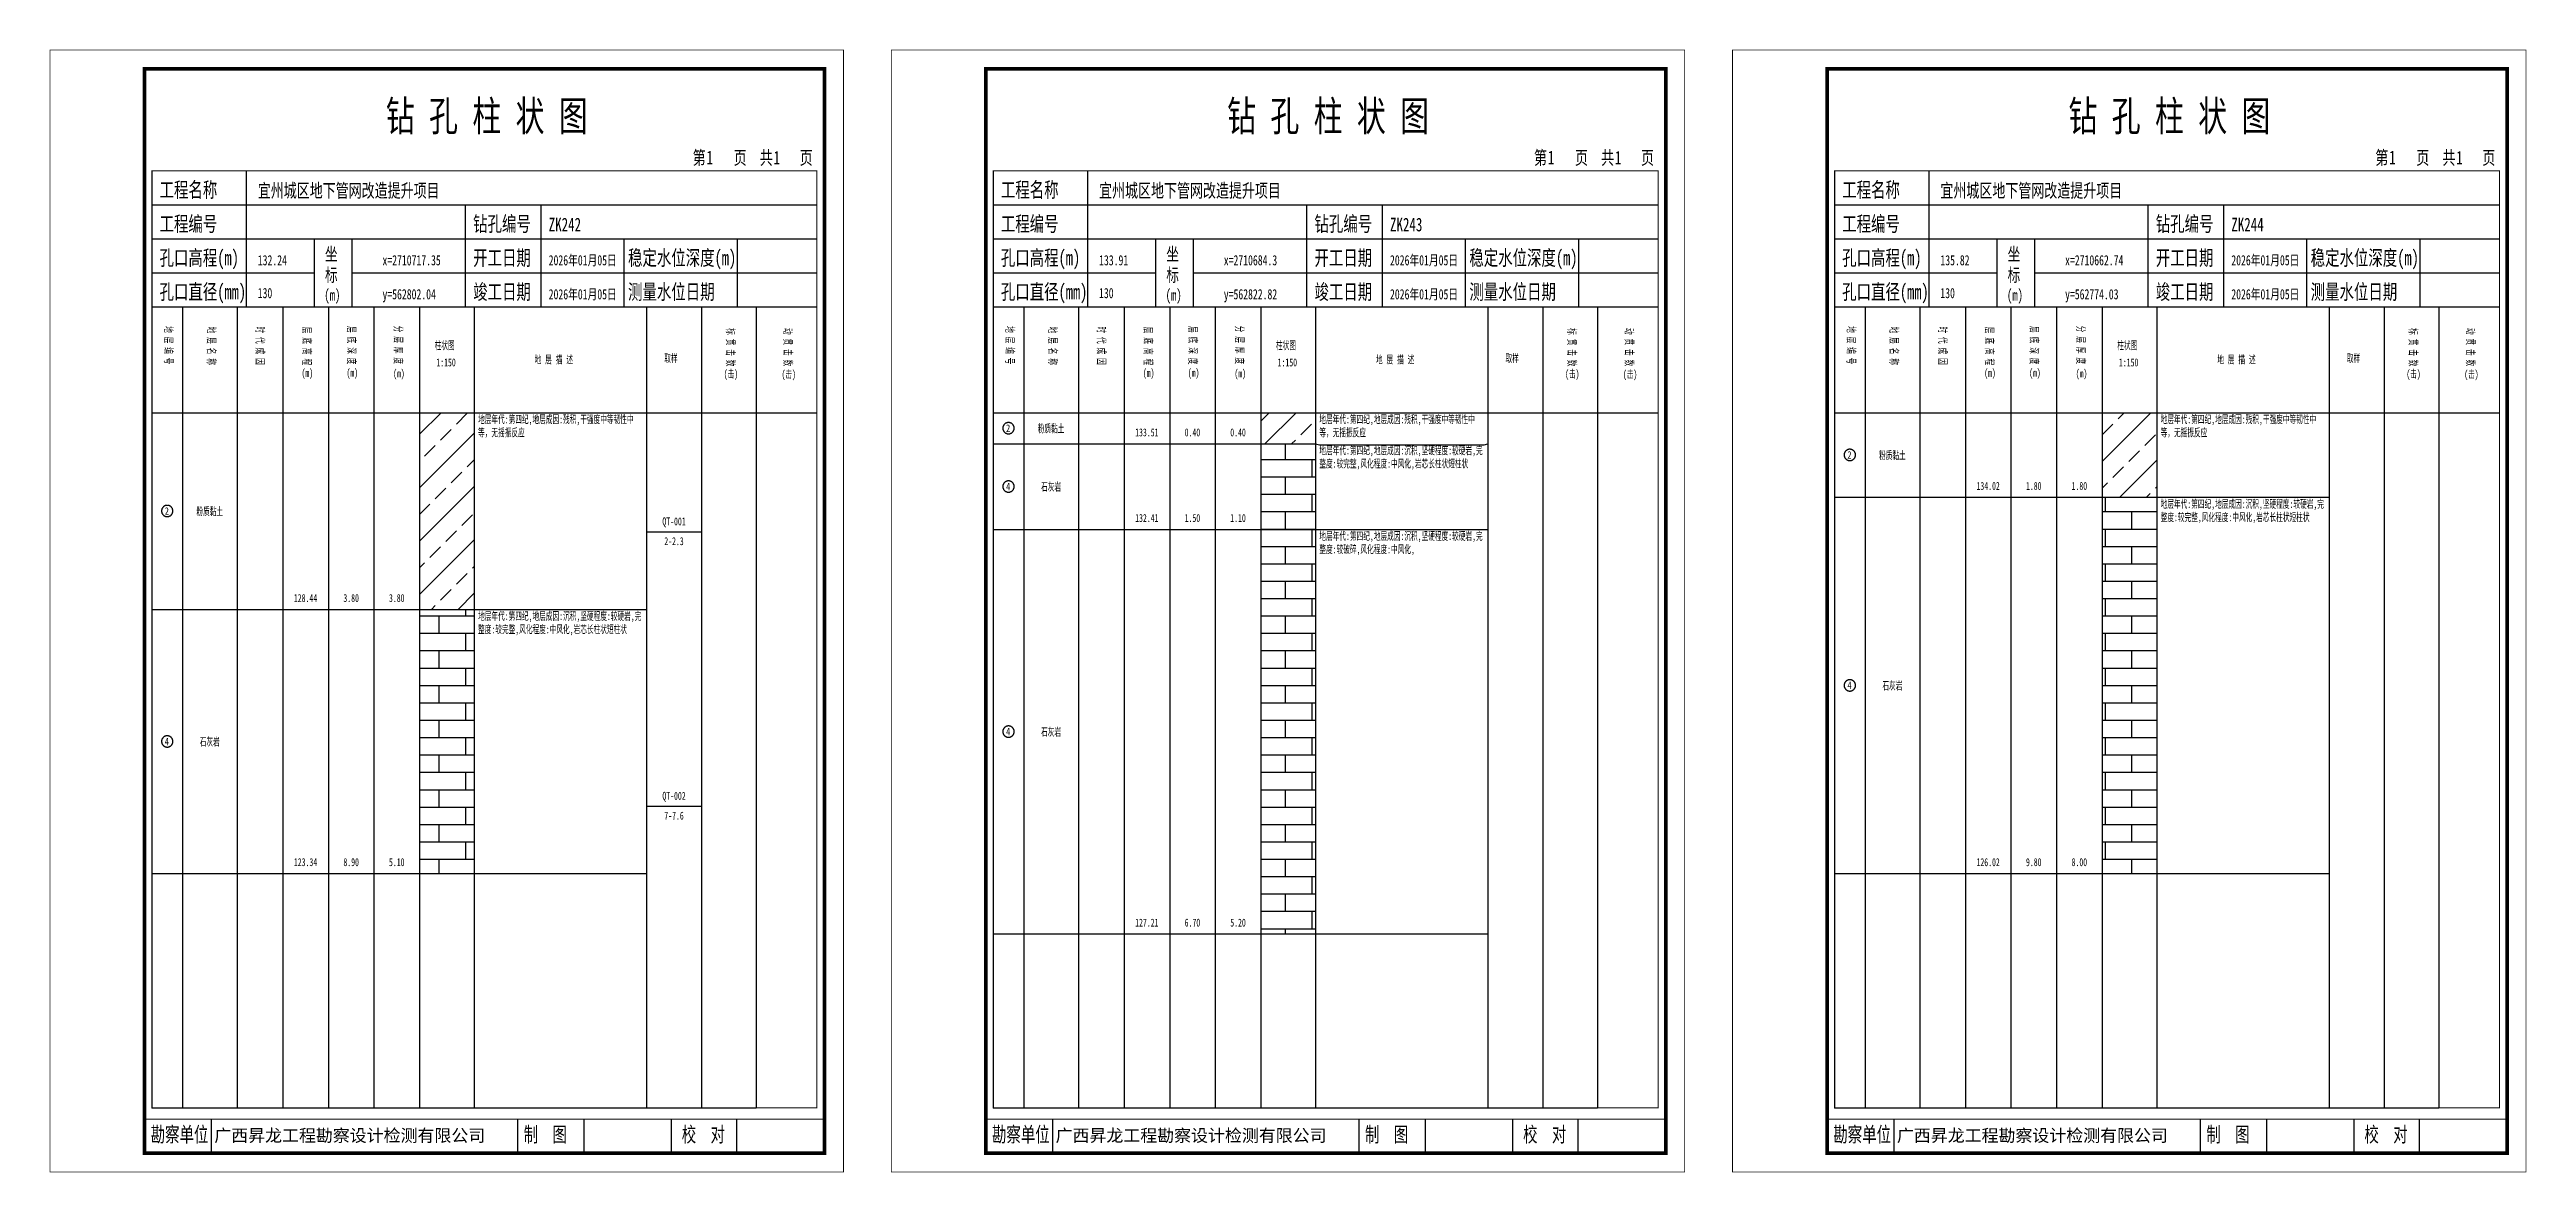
# Model space of a CAD drawing. Header units: millimetres. Extents: x 0 to 2711117, y 0 to 567555.
# Drawn here: x 51886 to 52541, y 0 to 297 of the extents above; entities that cross this region are included whole.
import ezdxf
from ezdxf.enums import TextEntityAlignment as Align

# ---------------------------------------------------------------- set-up
doc = ezdxf.new("R2010")
doc.units = ezdxf.units.MM
doc.layers.add('GICAD_POU_TEXTS', color=7, linetype='Continuous')
doc.layers.add('勘察点图例', color=7, linetype='Continuous')
doc.styles.add('HEAD_FONT', font='simfang.ttf', dxfattribs={"width": 0.6})
doc.styles.add('HEAD_FONT2', font='simfang.ttf', dxfattribs={"width": 0.6})
doc.styles.add('HT', font='simhei.ttf')
doc.styles.add('LZ_FONT', font='simfang.ttf', dxfattribs={"width": 0.7, "height": 8})
doc.styles.add('成果图图块', font='simfang.ttf', dxfattribs={"height": 2.5})
doc.styles.add('成果图表体', font='simfang.ttf', dxfattribs={"width": 0.6, "height": 2.1})
pattern_1 = [(45, (0, 0), (-7.0710678, 7.0710678), []), (45, (7.071, 0), (-7.0710678, 7.0710678), [4, -2])]
pattern_2 = [(0, (0, 0), (0, 4.6), []), (90, (0, 0), (-7, 4.6), [4.6, -4.6])]

# ---------------------------------------------------------------- blocks, each defined once
blk = doc.blocks.new('ZK242')
for p, q in [((52, 229), (52, 265)), ((27, 256), (203, 256)), ((110, 229), (110, 256)), ((130, 229), (130, 256)), ((27, 247), (203, 247)), ((70, 229), (70, 247)), ((80, 229), (80, 247)), ((152, 229), (152, 247)), ((182, 229), (182, 247)), ((27, 238), (70, 238)), ((80, 238), (203, 238)), ((27, 229), (35.05, 229)), ((35.05, 229), (35.05, 17)), ((35.05, 229), (49.53, 229)), ((49.53, 229), (49.53, 17)), ((49.53, 229), (61.6, 229)), ((61.6, 229), (61.6, 17)), ((61.6, 229), (73.68, 229)), ((73.68, 229), (73.68, 17)), ((73.68, 229), (85.75, 229)), ((85.75, 229), (85.75, 17)), ((85.75, 229), (97.82, 229)), ((97.82, 229), (97.82, 17)), ((97.82, 229), (112.3, 229)), ((112.3, 229), (112.3, 17)), ((112.3, 229), (157.93, 229)), ((157.93, 229), (157.93, 17)), ((157.93, 229), (172.42, 229)), ((172.42, 229), (172.42, 17)), ((172.42, 229), (186.9, 229)), ((186.9, 229), (186.9, 17)), ((186.9, 229), (203, 229)), ((27, 201), (203, 201)), ((27, 17), (35.05, 17)), ((35.05, 17), (49.53, 17)), ((42.74, 4.95), (42.74, 13.95)), ((42.74, 4.95), (42.74, 13.95)), ((49.53, 17), (61.6, 17)), ((61.6, 17), (73.68, 17)), ((73.68, 17), (85.75, 17)), ((85.75, 17), (97.82, 17)), ((97.82, 17), (112.3, 17)), ((112.3, 17), (157.93, 17)), ((123.83, 4.95), (123.83, 13.95)), ((141.38, 4.95), (141.38, 13.95)), ((157.93, 17), (172.42, 17)), ((164.48, 4.95), (164.48, 13.95)), ((172.42, 17), (186.9, 17)), ((181.84, 4.95), (181.84, 13.95)), ((181.84, 4.95), (181.84, 13.95))]:
    blk.add_line(p, q)
for points, const_width in [([(0, 0), (210, 0), (210, 297), (0, 297)], 0.25), ([(25, 5), (205, 5), (205, 292), (25, 292)], 1), ([(27, 265), (203, 265), (203, 17), (27, 17)], 0.3)]:
    blk.add_lwpolyline(points, close=True, dxfattribs=dict(const_width=const_width))
at = {"const_width": 0.3}
for points in [[(27, 229), (203, 229)], [(25, 14), (205, 14)]]:
    blk.add_lwpolyline(points, dxfattribs=at)
at = {"style": 'LZ_FONT', "width": 0.7}
for s, height, p in [('钻 孔 柱 状 图', 8, (88.9, 275.54)), ('第', 3.6, (170.12, 266.7)), ('1', 3.6, (173.78, 266.75)), ('页', 3.6, (180.96, 266.7)), ('共', 3.6, (187.88, 266.7)), ('1', 3.6, (191.54, 266.7)), ('页', 3.6, (198.44, 266.7)), ('工程名称', 4, (29, 258)), ('宜州城区地下管网改造提升项目', 3.6, (55, 258)), ('工程编号', 4, (29, 249)), ('钻孔编号', 4, (112, 249)), ('ZK242', 3.6, (132, 249)), ('孔口高程(m)', 4, (29, 240)), ('132.24', 2.7, (55, 240)), ('坐', 3.5, (72.79, 241.24)), ('x=2710717.35', 2.7, (88, 240)), ('开工日期', 4, (112, 240)), ('2026年01月05日', 2.7, (132, 240)), ('稳定水位深度(m)', 4, (153, 240)), ('标', 3.5, (72.79, 235.7)), ('孔口直径(mm)', 4, (29, 231)), ('130', 2.7, (54.98, 231.31)), ('(m) ', 3, (72.59, 230.65)), ('y=562802.04', 2.7, (88, 231)), ('竣工日期', 4, (112, 231)), ('2026年01月05日', 2.7, (132, 231)), ('测量水位日期', 4, (153, 231)), ('勘察单位', 4, (26.65, 7.95)), ('制  图', 4, (125.4, 7.95)), ('校  对', 4, (167.22, 7.95))]:
    blk.add_text(s, height=height, dxfattribs=at).set_placement(p)
at = {"style": 'HT'}
blk.add_text('广西昇龙工程勘察设计检测有限公司', height=3.2865, dxfattribs=at).set_placement((43.48, 8.02))
at = {"char_height": 2.1, "width": 22.806, "attachment_point": 1, "rotation": 270, "style": 'HEAD_FONT'}
for s, insert in [('地 层 编 号', (32.46, 223.92)), ('地 层 名 称', (43.79, 223.76)), ('时 代 成 因', (56.67, 223.83)), ('层 底 高 程', (69.07, 223.71)), ('层 底 深 度', (80.9, 223.91)), ('分 层 厚 度', (93.26, 224.01)), ('标 贯 击 数', (181.21, 223.37)), ('动 贯 击 数', (196.38, 223.43))]:
    blk.add_mtext(s, dxfattribs=dict(at, insert=insert))
at = {"char_height": 2.1, "attachment_point": 1}
for s, insert, width, style in [('柱状图', (101.82, 219.87), 7.855, 'HEAD_FONT2'), ('地 层 描 述', (128.29, 216.11), 22.0781, 'HEAD_FONT2'), ('取样', (162.58, 216.44), 7.855, 'HEAD_FONT2'), ('(m)', (66.58, 212.56), 4.7944, 'HEAD_FONT'), ('(m)', (78.47, 212.61), 4.7944, 'HEAD_FONT'), ('(m)', (90.81, 212.43), 4.7944, 'HEAD_FONT'), ('1:150', (102.26, 215.36), 6.9223, 'HEAD_FONT2'), ('(击)', (178.33, 212.31), 7.855, 'HEAD_FONT2'), ('(击)', (193.64, 212.22), 7.855, 'HEAD_FONT2')]:
    blk.add_mtext(s, dxfattribs=dict(at, insert=insert, width=width, style=style))
blk = doc.blocks.new('ZK242_0')
at = {"color": 7}
blk.add_polyline3d([(-1.5, 0.02, 0), (-1.5, -0.06, 0), (-1.49, -0.13, 0), (-1.48, -0.2, 0), (-1.47, -0.28, 0), (-1.46, -0.35, 0), (-1.44, -0.42, 0), (-1.41, -0.49, 0), (-1.39, -0.56, 0), (-1.36, -0.63, 0), (-1.32, -0.69, 0), (-1.29, -0.76, 0), (-1.25, -0.82, 0), (-1.2, -0.88, 0), (-1.16, -0.94, 0), (-1.11, -0.99, 0), (-1.06, -1.04, 0), (-1.01, -1.1, 0), (-0.95, -1.14, 0), (-0.89, -1.19, 0), (-0.83, -1.23, 0), (-0.77, -1.27, 0), (-0.71, -1.31, 0), (-0.64, -1.34, 0), (-0.57, -1.37, 0), (-0.51, -1.4, 0), (-0.44, -1.42, 0), (-0.36, -1.44, 0), (-0.29, -1.46, 0), (-0.22, -1.47, 0), (-0.15, -1.48, 0), (-0.07, -1.48, 0), (0, -1.48, 0), (0.07, -1.48, 0), (0.15, -1.48, 0), (0.22, -1.47, 0), (0.29, -1.46, 0), (0.36, -1.44, 0), (0.44, -1.42, 0), (0.51, -1.4, 0), (0.57, -1.37, 0), (0.64, -1.34, 0), (0.71, -1.31, 0), (0.77, -1.27, 0), (0.83, -1.23, 0), (0.89, -1.19, 0), (0.95, -1.14, 0), (1.01, -1.1, 0), (1.06, -1.04, 0), (1.11, -0.99, 0), (1.16, -0.94, 0), (1.2, -0.88, 0), (1.25, -0.82, 0), (1.29, -0.76, 0), (1.32, -0.69, 0), (1.36, -0.63, 0), (1.39, -0.56, 0), (1.41, -0.49, 0), (1.44, -0.42, 0), (1.46, -0.35, 0), (1.47, -0.28, 0), (1.48, -0.2, 0), (1.49, -0.13, 0), (1.5, -0.06, 0), (1.5, 0.02, 0), (1.5, 0.09, 0), (1.49, 0.16, 0), (1.48, 0.24, 0), (1.47, 0.31, 0), (1.46, 0.38, 0), (1.44, 0.45, 0), (1.41, 0.52, 0), (1.39, 0.59, 0), (1.36, 0.66, 0), (1.32, 0.72, 0), (1.29, 0.79, 0), (1.25, 0.85, 0), (1.2, 0.91, 0), (1.16, 0.97, 0), (1.11, 1.02, 0), (1.06, 1.08, 0), (1.01, 1.13, 0), (0.95, 1.18, 0), (0.89, 1.22, 0), (0.83, 1.26, 0), (0.77, 1.3, 0), (0.71, 1.34, 0), (0.64, 1.37, 0), (0.57, 1.4, 0), (0.51, 1.43, 0), (0.44, 1.45, 0), (0.36, 1.47, 0), (0.29, 1.49, 0), (0.22, 1.5, 0), (0.15, 1.51, 0), (0.07, 1.51, 0), (0, 1.52, 0), (-0.07, 1.51, 0), (-0.15, 1.51, 0), (-0.22, 1.5, 0), (-0.29, 1.49, 0), (-0.36, 1.47, 0), (-0.44, 1.45, 0), (-0.51, 1.43, 0), (-0.57, 1.4, 0), (-0.64, 1.37, 0), (-0.71, 1.34, 0), (-0.77, 1.3, 0), (-0.83, 1.26, 0), (-0.89, 1.22, 0), (-0.95, 1.18, 0), (-1.01, 1.13, 0), (-1.06, 1.08, 0), (-1.11, 1.02, 0), (-1.16, 0.97, 0), (-1.2, 0.91, 0), (-1.25, 0.85, 0), (-1.29, 0.79, 0), (-1.32, 0.72, 0), (-1.36, 0.66, 0), (-1.39, 0.59, 0), (-1.41, 0.52, 0), (-1.44, 0.45, 0), (-1.46, 0.38, 0), (-1.47, 0.31, 0), (-1.48, 0.24, 0), (-1.49, 0.16, 0), (-1.5, 0.09, 0), (-1.5, 0.02, 0)], dxfattribs=at)
at = {"layer": 'GICAD_POU_TEXTS', "color": 7, "style": '成果图图块', "width": 0.7}
blk.add_text('2', height=2, dxfattribs=at).set_placement((-0.09, -0.99), align=Align.CENTER)
blk = doc.blocks.new('ZK242_1')
at = {"color": 7}
blk.add_polyline3d([(-1.5, 0.02, 0), (-1.5, -0.06, 0), (-1.49, -0.13, 0), (-1.48, -0.2, 0), (-1.47, -0.28, 0), (-1.46, -0.35, 0), (-1.44, -0.42, 0), (-1.41, -0.49, 0), (-1.39, -0.56, 0), (-1.36, -0.63, 0), (-1.32, -0.69, 0), (-1.29, -0.76, 0), (-1.25, -0.82, 0), (-1.2, -0.88, 0), (-1.16, -0.94, 0), (-1.11, -0.99, 0), (-1.06, -1.04, 0), (-1.01, -1.1, 0), (-0.95, -1.14, 0), (-0.89, -1.19, 0), (-0.83, -1.23, 0), (-0.77, -1.27, 0), (-0.71, -1.31, 0), (-0.64, -1.34, 0), (-0.57, -1.37, 0), (-0.51, -1.4, 0), (-0.44, -1.42, 0), (-0.36, -1.44, 0), (-0.29, -1.46, 0), (-0.22, -1.47, 0), (-0.15, -1.48, 0), (-0.07, -1.48, 0), (0, -1.48, 0), (0.07, -1.48, 0), (0.15, -1.48, 0), (0.22, -1.47, 0), (0.29, -1.46, 0), (0.36, -1.44, 0), (0.44, -1.42, 0), (0.51, -1.4, 0), (0.57, -1.37, 0), (0.64, -1.34, 0), (0.71, -1.31, 0), (0.77, -1.27, 0), (0.83, -1.23, 0), (0.89, -1.19, 0), (0.95, -1.14, 0), (1.01, -1.1, 0), (1.06, -1.04, 0), (1.11, -0.99, 0), (1.16, -0.94, 0), (1.2, -0.88, 0), (1.25, -0.82, 0), (1.29, -0.76, 0), (1.32, -0.69, 0), (1.36, -0.63, 0), (1.39, -0.56, 0), (1.41, -0.49, 0), (1.44, -0.42, 0), (1.46, -0.35, 0), (1.47, -0.28, 0), (1.48, -0.2, 0), (1.49, -0.13, 0), (1.5, -0.06, 0), (1.5, 0.02, 0), (1.5, 0.09, 0), (1.49, 0.16, 0), (1.48, 0.24, 0), (1.47, 0.31, 0), (1.46, 0.38, 0), (1.44, 0.45, 0), (1.41, 0.52, 0), (1.39, 0.59, 0), (1.36, 0.66, 0), (1.32, 0.72, 0), (1.29, 0.79, 0), (1.25, 0.85, 0), (1.2, 0.91, 0), (1.16, 0.97, 0), (1.11, 1.02, 0), (1.06, 1.08, 0), (1.01, 1.13, 0), (0.95, 1.18, 0), (0.89, 1.22, 0), (0.83, 1.26, 0), (0.77, 1.3, 0), (0.71, 1.34, 0), (0.64, 1.37, 0), (0.57, 1.4, 0), (0.51, 1.43, 0), (0.44, 1.45, 0), (0.36, 1.47, 0), (0.29, 1.49, 0), (0.22, 1.5, 0), (0.15, 1.51, 0), (0.07, 1.51, 0), (0, 1.52, 0), (-0.07, 1.51, 0), (-0.15, 1.51, 0), (-0.22, 1.5, 0), (-0.29, 1.49, 0), (-0.36, 1.47, 0), (-0.44, 1.45, 0), (-0.51, 1.43, 0), (-0.57, 1.4, 0), (-0.64, 1.37, 0), (-0.71, 1.34, 0), (-0.77, 1.3, 0), (-0.83, 1.26, 0), (-0.89, 1.22, 0), (-0.95, 1.18, 0), (-1.01, 1.13, 0), (-1.06, 1.08, 0), (-1.11, 1.02, 0), (-1.16, 0.97, 0), (-1.2, 0.91, 0), (-1.25, 0.85, 0), (-1.29, 0.79, 0), (-1.32, 0.72, 0), (-1.36, 0.66, 0), (-1.39, 0.59, 0), (-1.41, 0.52, 0), (-1.44, 0.45, 0), (-1.46, 0.38, 0), (-1.47, 0.31, 0), (-1.48, 0.24, 0), (-1.49, 0.16, 0), (-1.5, 0.09, 0), (-1.5, 0.02, 0)], dxfattribs=at)
at = {"layer": 'GICAD_POU_TEXTS', "color": 7, "style": '成果图图块', "width": 0.7}
blk.add_text('4', height=2, dxfattribs=at).set_placement((-0.09, -0.99), align=Align.CENTER)
blk = doc.blocks.new('ZK243')
for p, q in [((52, 229), (52, 265)), ((27, 256), (203, 256)), ((110, 229), (110, 256)), ((130, 229), (130, 256)), ((27, 247), (203, 247)), ((70, 229), (70, 247)), ((80, 229), (80, 247)), ((152, 229), (152, 247)), ((182, 229), (182, 247)), ((27, 238), (70, 238)), ((80, 238), (203, 238)), ((27, 229), (35.05, 229)), ((35.05, 229), (35.05, 17)), ((35.05, 229), (49.53, 229)), ((49.53, 229), (49.53, 17)), ((49.53, 229), (61.6, 229)), ((61.6, 229), (61.6, 17)), ((61.6, 229), (73.68, 229)), ((73.68, 229), (73.68, 17)), ((73.68, 229), (85.75, 229)), ((85.75, 229), (85.75, 17)), ((85.75, 229), (97.82, 229)), ((97.82, 229), (97.82, 17)), ((97.82, 229), (112.3, 229)), ((112.3, 229), (112.3, 17)), ((112.3, 229), (157.93, 229)), ((157.93, 229), (157.93, 17)), ((157.93, 229), (172.42, 229)), ((172.42, 229), (172.42, 17)), ((172.42, 229), (186.9, 229)), ((186.9, 229), (186.9, 17)), ((186.9, 229), (203, 229)), ((27, 201), (203, 201)), ((27, 17), (35.05, 17)), ((35.05, 17), (49.53, 17)), ((42.74, 4.95), (42.74, 13.95)), ((42.74, 4.95), (42.74, 13.95)), ((49.53, 17), (61.6, 17)), ((61.6, 17), (73.68, 17)), ((73.68, 17), (85.75, 17)), ((85.75, 17), (97.82, 17)), ((97.82, 17), (112.3, 17)), ((112.3, 17), (157.93, 17)), ((123.83, 4.95), (123.83, 13.95)), ((141.38, 4.95), (141.38, 13.95)), ((157.93, 17), (172.42, 17)), ((164.48, 4.95), (164.48, 13.95)), ((172.42, 17), (186.9, 17)), ((181.84, 4.95), (181.84, 13.95)), ((181.84, 4.95), (181.84, 13.95))]:
    blk.add_line(p, q)
for points, const_width in [([(0, 0), (210, 0), (210, 297), (0, 297)], 0.25), ([(25, 5), (205, 5), (205, 292), (25, 292)], 1), ([(27, 265), (203, 265), (203, 17), (27, 17)], 0.3)]:
    blk.add_lwpolyline(points, close=True, dxfattribs=dict(const_width=const_width))
at = {"const_width": 0.3}
for points in [[(27, 229), (203, 229)], [(25, 14), (205, 14)]]:
    blk.add_lwpolyline(points, dxfattribs=at)
at = {"style": 'LZ_FONT', "width": 0.7}
for s, height, p in [('钻 孔 柱 状 图', 8, (88.9, 275.54)), ('第', 3.6, (170.12, 266.7)), ('1', 3.6, (173.78, 266.75)), ('页', 3.6, (180.96, 266.7)), ('共', 3.6, (187.88, 266.7)), ('1', 3.6, (191.54, 266.7)), ('页', 3.6, (198.44, 266.7)), ('工程名称', 4, (29, 258)), ('宜州城区地下管网改造提升项目', 3.6, (55, 258)), ('工程编号', 4, (29, 249)), ('钻孔编号', 4, (112, 249)), ('ZK243', 3.6, (132, 249)), ('孔口高程(m)', 4, (29, 240)), ('133.91', 2.7, (55, 240)), ('坐', 3.5, (72.79, 241.24)), ('x=2710684.3', 2.7, (88, 240)), ('开工日期', 4, (112, 240)), ('2026年01月05日', 2.7, (132, 240)), ('稳定水位深度(m)', 4, (153, 240)), ('标', 3.5, (72.79, 235.7)), ('孔口直径(mm)', 4, (29, 231)), ('130', 2.7, (54.98, 231.31)), ('(m) ', 3, (72.59, 230.65)), ('y=562822.82', 2.7, (88, 231)), ('竣工日期', 4, (112, 231)), ('2026年01月05日', 2.7, (132, 231)), ('测量水位日期', 4, (153, 231)), ('勘察单位', 4, (26.65, 7.95)), ('制  图', 4, (125.4, 7.95)), ('校  对', 4, (167.22, 7.95))]:
    blk.add_text(s, height=height, dxfattribs=at).set_placement(p)
at = {"style": 'HT'}
blk.add_text('广西昇龙工程勘察设计检测有限公司', height=3.2865, dxfattribs=at).set_placement((43.48, 8.02))
at = {"char_height": 2.1, "width": 22.806, "attachment_point": 1, "rotation": 270, "style": 'HEAD_FONT'}
for s, insert in [('地 层 编 号', (32.46, 223.92)), ('地 层 名 称', (43.79, 223.76)), ('时 代 成 因', (56.67, 223.83)), ('层 底 高 程', (69.07, 223.71)), ('层 底 深 度', (80.9, 223.91)), ('分 层 厚 度', (93.26, 224.01)), ('标 贯 击 数', (181.21, 223.37)), ('动 贯 击 数', (196.38, 223.43))]:
    blk.add_mtext(s, dxfattribs=dict(at, insert=insert))
at = {"char_height": 2.1, "attachment_point": 1}
for s, insert, width, style in [('柱状图', (101.82, 219.87), 7.855, 'HEAD_FONT2'), ('地 层 描 述', (128.29, 216.11), 22.0781, 'HEAD_FONT2'), ('取样', (162.58, 216.44), 7.855, 'HEAD_FONT2'), ('(m)', (66.58, 212.56), 4.7944, 'HEAD_FONT'), ('(m)', (78.47, 212.61), 4.7944, 'HEAD_FONT'), ('(m)', (90.81, 212.43), 4.7944, 'HEAD_FONT'), ('1:150', (102.26, 215.36), 6.9223, 'HEAD_FONT2'), ('(击)', (178.33, 212.31), 7.855, 'HEAD_FONT2'), ('(击)', (193.64, 212.22), 7.855, 'HEAD_FONT2')]:
    blk.add_mtext(s, dxfattribs=dict(at, insert=insert, width=width, style=style))
blk = doc.blocks.new('ZK243_0')
at = {"color": 7}
blk.add_polyline3d([(-1.5, 0.02, 0), (-1.5, -0.06, 0), (-1.49, -0.13, 0), (-1.48, -0.2, 0), (-1.47, -0.28, 0), (-1.46, -0.35, 0), (-1.44, -0.42, 0), (-1.41, -0.49, 0), (-1.39, -0.56, 0), (-1.36, -0.63, 0), (-1.32, -0.69, 0), (-1.29, -0.76, 0), (-1.25, -0.82, 0), (-1.2, -0.88, 0), (-1.16, -0.94, 0), (-1.11, -0.99, 0), (-1.06, -1.04, 0), (-1.01, -1.1, 0), (-0.95, -1.14, 0), (-0.89, -1.19, 0), (-0.83, -1.23, 0), (-0.77, -1.27, 0), (-0.71, -1.31, 0), (-0.64, -1.34, 0), (-0.57, -1.37, 0), (-0.51, -1.4, 0), (-0.44, -1.42, 0), (-0.36, -1.44, 0), (-0.29, -1.46, 0), (-0.22, -1.47, 0), (-0.15, -1.48, 0), (-0.07, -1.48, 0), (0, -1.48, 0), (0.07, -1.48, 0), (0.15, -1.48, 0), (0.22, -1.47, 0), (0.29, -1.46, 0), (0.36, -1.44, 0), (0.44, -1.42, 0), (0.51, -1.4, 0), (0.57, -1.37, 0), (0.64, -1.34, 0), (0.71, -1.31, 0), (0.77, -1.27, 0), (0.83, -1.23, 0), (0.89, -1.19, 0), (0.95, -1.14, 0), (1.01, -1.1, 0), (1.06, -1.04, 0), (1.11, -0.99, 0), (1.16, -0.94, 0), (1.2, -0.88, 0), (1.25, -0.82, 0), (1.29, -0.76, 0), (1.32, -0.69, 0), (1.36, -0.63, 0), (1.39, -0.56, 0), (1.41, -0.49, 0), (1.44, -0.42, 0), (1.46, -0.35, 0), (1.47, -0.28, 0), (1.48, -0.2, 0), (1.49, -0.13, 0), (1.5, -0.06, 0), (1.5, 0.02, 0), (1.5, 0.09, 0), (1.49, 0.16, 0), (1.48, 0.24, 0), (1.47, 0.31, 0), (1.46, 0.38, 0), (1.44, 0.45, 0), (1.41, 0.52, 0), (1.39, 0.59, 0), (1.36, 0.66, 0), (1.32, 0.72, 0), (1.29, 0.79, 0), (1.25, 0.85, 0), (1.2, 0.91, 0), (1.16, 0.97, 0), (1.11, 1.02, 0), (1.06, 1.08, 0), (1.01, 1.13, 0), (0.95, 1.18, 0), (0.89, 1.22, 0), (0.83, 1.26, 0), (0.77, 1.3, 0), (0.71, 1.34, 0), (0.64, 1.37, 0), (0.57, 1.4, 0), (0.51, 1.43, 0), (0.44, 1.45, 0), (0.36, 1.47, 0), (0.29, 1.49, 0), (0.22, 1.5, 0), (0.15, 1.51, 0), (0.07, 1.51, 0), (0, 1.52, 0), (-0.07, 1.51, 0), (-0.15, 1.51, 0), (-0.22, 1.5, 0), (-0.29, 1.49, 0), (-0.36, 1.47, 0), (-0.44, 1.45, 0), (-0.51, 1.43, 0), (-0.57, 1.4, 0), (-0.64, 1.37, 0), (-0.71, 1.34, 0), (-0.77, 1.3, 0), (-0.83, 1.26, 0), (-0.89, 1.22, 0), (-0.95, 1.18, 0), (-1.01, 1.13, 0), (-1.06, 1.08, 0), (-1.11, 1.02, 0), (-1.16, 0.97, 0), (-1.2, 0.91, 0), (-1.25, 0.85, 0), (-1.29, 0.79, 0), (-1.32, 0.72, 0), (-1.36, 0.66, 0), (-1.39, 0.59, 0), (-1.41, 0.52, 0), (-1.44, 0.45, 0), (-1.46, 0.38, 0), (-1.47, 0.31, 0), (-1.48, 0.24, 0), (-1.49, 0.16, 0), (-1.5, 0.09, 0), (-1.5, 0.02, 0)], dxfattribs=at)
at = {"layer": 'GICAD_POU_TEXTS', "color": 7, "style": '成果图图块', "width": 0.7}
blk.add_text('2', height=2, dxfattribs=at).set_placement((-0.09, -0.99), align=Align.CENTER)
blk = doc.blocks.new('ZK243_1')
at = {"color": 7}
blk.add_polyline3d([(-1.5, 0.02, 0), (-1.5, -0.06, 0), (-1.49, -0.13, 0), (-1.48, -0.2, 0), (-1.47, -0.28, 0), (-1.46, -0.35, 0), (-1.44, -0.42, 0), (-1.41, -0.49, 0), (-1.39, -0.56, 0), (-1.36, -0.63, 0), (-1.32, -0.69, 0), (-1.29, -0.76, 0), (-1.25, -0.82, 0), (-1.2, -0.88, 0), (-1.16, -0.94, 0), (-1.11, -0.99, 0), (-1.06, -1.04, 0), (-1.01, -1.1, 0), (-0.95, -1.14, 0), (-0.89, -1.19, 0), (-0.83, -1.23, 0), (-0.77, -1.27, 0), (-0.71, -1.31, 0), (-0.64, -1.34, 0), (-0.57, -1.37, 0), (-0.51, -1.4, 0), (-0.44, -1.42, 0), (-0.36, -1.44, 0), (-0.29, -1.46, 0), (-0.22, -1.47, 0), (-0.15, -1.48, 0), (-0.07, -1.48, 0), (0, -1.48, 0), (0.07, -1.48, 0), (0.15, -1.48, 0), (0.22, -1.47, 0), (0.29, -1.46, 0), (0.36, -1.44, 0), (0.44, -1.42, 0), (0.51, -1.4, 0), (0.57, -1.37, 0), (0.64, -1.34, 0), (0.71, -1.31, 0), (0.77, -1.27, 0), (0.83, -1.23, 0), (0.89, -1.19, 0), (0.95, -1.14, 0), (1.01, -1.1, 0), (1.06, -1.04, 0), (1.11, -0.99, 0), (1.16, -0.94, 0), (1.2, -0.88, 0), (1.25, -0.82, 0), (1.29, -0.76, 0), (1.32, -0.69, 0), (1.36, -0.63, 0), (1.39, -0.56, 0), (1.41, -0.49, 0), (1.44, -0.42, 0), (1.46, -0.35, 0), (1.47, -0.28, 0), (1.48, -0.2, 0), (1.49, -0.13, 0), (1.5, -0.06, 0), (1.5, 0.02, 0), (1.5, 0.09, 0), (1.49, 0.16, 0), (1.48, 0.24, 0), (1.47, 0.31, 0), (1.46, 0.38, 0), (1.44, 0.45, 0), (1.41, 0.52, 0), (1.39, 0.59, 0), (1.36, 0.66, 0), (1.32, 0.72, 0), (1.29, 0.79, 0), (1.25, 0.85, 0), (1.2, 0.91, 0), (1.16, 0.97, 0), (1.11, 1.02, 0), (1.06, 1.08, 0), (1.01, 1.13, 0), (0.95, 1.18, 0), (0.89, 1.22, 0), (0.83, 1.26, 0), (0.77, 1.3, 0), (0.71, 1.34, 0), (0.64, 1.37, 0), (0.57, 1.4, 0), (0.51, 1.43, 0), (0.44, 1.45, 0), (0.36, 1.47, 0), (0.29, 1.49, 0), (0.22, 1.5, 0), (0.15, 1.51, 0), (0.07, 1.51, 0), (0, 1.52, 0), (-0.07, 1.51, 0), (-0.15, 1.51, 0), (-0.22, 1.5, 0), (-0.29, 1.49, 0), (-0.36, 1.47, 0), (-0.44, 1.45, 0), (-0.51, 1.43, 0), (-0.57, 1.4, 0), (-0.64, 1.37, 0), (-0.71, 1.34, 0), (-0.77, 1.3, 0), (-0.83, 1.26, 0), (-0.89, 1.22, 0), (-0.95, 1.18, 0), (-1.01, 1.13, 0), (-1.06, 1.08, 0), (-1.11, 1.02, 0), (-1.16, 0.97, 0), (-1.2, 0.91, 0), (-1.25, 0.85, 0), (-1.29, 0.79, 0), (-1.32, 0.72, 0), (-1.36, 0.66, 0), (-1.39, 0.59, 0), (-1.41, 0.52, 0), (-1.44, 0.45, 0), (-1.46, 0.38, 0), (-1.47, 0.31, 0), (-1.48, 0.24, 0), (-1.49, 0.16, 0), (-1.5, 0.09, 0), (-1.5, 0.02, 0)], dxfattribs=at)
at = {"layer": 'GICAD_POU_TEXTS', "color": 7, "style": '成果图图块', "width": 0.7}
blk.add_text('4', height=2, dxfattribs=at).set_placement((-0.09, -0.99), align=Align.CENTER)
blk = doc.blocks.new('ZK243_2')
at = {"color": 7}
blk.add_polyline3d([(-1.5, 0.02, 0), (-1.5, -0.06, 0), (-1.49, -0.13, 0), (-1.48, -0.2, 0), (-1.47, -0.28, 0), (-1.46, -0.35, 0), (-1.44, -0.42, 0), (-1.41, -0.49, 0), (-1.39, -0.56, 0), (-1.36, -0.63, 0), (-1.32, -0.69, 0), (-1.29, -0.76, 0), (-1.25, -0.82, 0), (-1.2, -0.88, 0), (-1.16, -0.94, 0), (-1.11, -0.99, 0), (-1.06, -1.04, 0), (-1.01, -1.1, 0), (-0.95, -1.14, 0), (-0.89, -1.19, 0), (-0.83, -1.23, 0), (-0.77, -1.27, 0), (-0.71, -1.31, 0), (-0.64, -1.34, 0), (-0.57, -1.37, 0), (-0.51, -1.4, 0), (-0.44, -1.42, 0), (-0.36, -1.44, 0), (-0.29, -1.46, 0), (-0.22, -1.47, 0), (-0.15, -1.48, 0), (-0.07, -1.48, 0), (0, -1.48, 0), (0.07, -1.48, 0), (0.15, -1.48, 0), (0.22, -1.47, 0), (0.29, -1.46, 0), (0.36, -1.44, 0), (0.44, -1.42, 0), (0.51, -1.4, 0), (0.57, -1.37, 0), (0.64, -1.34, 0), (0.71, -1.31, 0), (0.77, -1.27, 0), (0.83, -1.23, 0), (0.89, -1.19, 0), (0.95, -1.14, 0), (1.01, -1.1, 0), (1.06, -1.04, 0), (1.11, -0.99, 0), (1.16, -0.94, 0), (1.2, -0.88, 0), (1.25, -0.82, 0), (1.29, -0.76, 0), (1.32, -0.69, 0), (1.36, -0.63, 0), (1.39, -0.56, 0), (1.41, -0.49, 0), (1.44, -0.42, 0), (1.46, -0.35, 0), (1.47, -0.28, 0), (1.48, -0.2, 0), (1.49, -0.13, 0), (1.5, -0.06, 0), (1.5, 0.02, 0), (1.5, 0.09, 0), (1.49, 0.16, 0), (1.48, 0.24, 0), (1.47, 0.31, 0), (1.46, 0.38, 0), (1.44, 0.45, 0), (1.41, 0.52, 0), (1.39, 0.59, 0), (1.36, 0.66, 0), (1.32, 0.72, 0), (1.29, 0.79, 0), (1.25, 0.85, 0), (1.2, 0.91, 0), (1.16, 0.97, 0), (1.11, 1.02, 0), (1.06, 1.08, 0), (1.01, 1.13, 0), (0.95, 1.18, 0), (0.89, 1.22, 0), (0.83, 1.26, 0), (0.77, 1.3, 0), (0.71, 1.34, 0), (0.64, 1.37, 0), (0.57, 1.4, 0), (0.51, 1.43, 0), (0.44, 1.45, 0), (0.36, 1.47, 0), (0.29, 1.49, 0), (0.22, 1.5, 0), (0.15, 1.51, 0), (0.07, 1.51, 0), (0, 1.52, 0), (-0.07, 1.51, 0), (-0.15, 1.51, 0), (-0.22, 1.5, 0), (-0.29, 1.49, 0), (-0.36, 1.47, 0), (-0.44, 1.45, 0), (-0.51, 1.43, 0), (-0.57, 1.4, 0), (-0.64, 1.37, 0), (-0.71, 1.34, 0), (-0.77, 1.3, 0), (-0.83, 1.26, 0), (-0.89, 1.22, 0), (-0.95, 1.18, 0), (-1.01, 1.13, 0), (-1.06, 1.08, 0), (-1.11, 1.02, 0), (-1.16, 0.97, 0), (-1.2, 0.91, 0), (-1.25, 0.85, 0), (-1.29, 0.79, 0), (-1.32, 0.72, 0), (-1.36, 0.66, 0), (-1.39, 0.59, 0), (-1.41, 0.52, 0), (-1.44, 0.45, 0), (-1.46, 0.38, 0), (-1.47, 0.31, 0), (-1.48, 0.24, 0), (-1.49, 0.16, 0), (-1.5, 0.09, 0), (-1.5, 0.02, 0)], dxfattribs=at)
at = {"layer": 'GICAD_POU_TEXTS', "color": 7, "style": '成果图图块', "width": 0.7}
blk.add_text('4', height=2, dxfattribs=at).set_placement((-0.09, -0.99), align=Align.CENTER)
blk = doc.blocks.new('ZK244')
for p, q in [((52, 229), (52, 265)), ((27, 256), (203, 256)), ((110, 229), (110, 256)), ((130, 229), (130, 256)), ((27, 247), (203, 247)), ((70, 229), (70, 247)), ((80, 229), (80, 247)), ((152, 229), (152, 247)), ((182, 229), (182, 247)), ((27, 238), (70, 238)), ((80, 238), (203, 238)), ((27, 229), (35.05, 229)), ((35.05, 229), (35.05, 17)), ((35.05, 229), (49.53, 229)), ((49.53, 229), (49.53, 17)), ((49.53, 229), (61.6, 229)), ((61.6, 229), (61.6, 17)), ((61.6, 229), (73.68, 229)), ((73.68, 229), (73.68, 17)), ((73.68, 229), (85.75, 229)), ((85.75, 229), (85.75, 17)), ((85.75, 229), (97.82, 229)), ((97.82, 229), (97.82, 17)), ((97.82, 229), (112.3, 229)), ((112.3, 229), (112.3, 17)), ((112.3, 229), (157.93, 229)), ((157.93, 229), (157.93, 17)), ((157.93, 229), (172.42, 229)), ((172.42, 229), (172.42, 17)), ((172.42, 229), (186.9, 229)), ((186.9, 229), (186.9, 17)), ((186.9, 229), (203, 229)), ((27, 201), (203, 201)), ((27, 17), (35.05, 17)), ((35.05, 17), (49.53, 17)), ((42.74, 4.95), (42.74, 13.95)), ((42.74, 4.95), (42.74, 13.95)), ((49.53, 17), (61.6, 17)), ((61.6, 17), (73.68, 17)), ((73.68, 17), (85.75, 17)), ((85.75, 17), (97.82, 17)), ((97.82, 17), (112.3, 17)), ((112.3, 17), (157.93, 17)), ((123.83, 4.95), (123.83, 13.95)), ((141.38, 4.95), (141.38, 13.95)), ((157.93, 17), (172.42, 17)), ((164.48, 4.95), (164.48, 13.95)), ((172.42, 17), (186.9, 17)), ((181.84, 4.95), (181.84, 13.95)), ((181.84, 4.95), (181.84, 13.95))]:
    blk.add_line(p, q)
for points, const_width in [([(0, 0), (210, 0), (210, 297), (0, 297)], 0.25), ([(25, 5), (205, 5), (205, 292), (25, 292)], 1), ([(27, 265), (203, 265), (203, 17), (27, 17)], 0.3)]:
    blk.add_lwpolyline(points, close=True, dxfattribs=dict(const_width=const_width))
at = {"const_width": 0.3}
for points in [[(27, 229), (203, 229)], [(25, 14), (205, 14)]]:
    blk.add_lwpolyline(points, dxfattribs=at)
at = {"style": 'LZ_FONT', "width": 0.7}
for s, height, p in [('钻 孔 柱 状 图', 8, (88.9, 275.54)), ('第', 3.6, (170.12, 266.7)), ('1', 3.6, (173.78, 266.75)), ('页', 3.6, (180.96, 266.7)), ('共', 3.6, (187.88, 266.7)), ('1', 3.6, (191.54, 266.7)), ('页', 3.6, (198.44, 266.7)), ('工程名称', 4, (29, 258)), ('宜州城区地下管网改造提升项目', 3.6, (55, 258)), ('工程编号', 4, (29, 249)), ('钻孔编号', 4, (112, 249)), ('ZK244', 3.6, (132, 249)), ('孔口高程(m)', 4, (29, 240)), ('135.82', 2.7, (55, 240)), ('坐', 3.5, (72.79, 241.24)), ('x=2710662.74', 2.7, (88, 240)), ('开工日期', 4, (112, 240)), ('2026年01月05日', 2.7, (132, 240)), ('稳定水位深度(m)', 4, (153, 240)), ('标', 3.5, (72.79, 235.7)), ('孔口直径(mm)', 4, (29, 231)), ('130', 2.7, (54.98, 231.31)), ('(m) ', 3, (72.59, 230.65)), ('y=562774.03', 2.7, (88, 231)), ('竣工日期', 4, (112, 231)), ('2026年01月05日', 2.7, (132, 231)), ('测量水位日期', 4, (153, 231)), ('勘察单位', 4, (26.65, 7.95)), ('制  图', 4, (125.4, 7.95)), ('校  对', 4, (167.22, 7.95))]:
    blk.add_text(s, height=height, dxfattribs=at).set_placement(p)
at = {"style": 'HT'}
blk.add_text('广西昇龙工程勘察设计检测有限公司', height=3.2865, dxfattribs=at).set_placement((43.48, 8.02))
at = {"char_height": 2.1, "width": 22.806, "attachment_point": 1, "rotation": 270, "style": 'HEAD_FONT'}
for s, insert in [('地 层 编 号', (32.46, 223.92)), ('地 层 名 称', (43.79, 223.76)), ('时 代 成 因', (56.67, 223.83)), ('层 底 高 程', (69.07, 223.71)), ('层 底 深 度', (80.9, 223.91)), ('分 层 厚 度', (93.26, 224.01)), ('标 贯 击 数', (181.21, 223.37)), ('动 贯 击 数', (196.38, 223.43))]:
    blk.add_mtext(s, dxfattribs=dict(at, insert=insert))
at = {"char_height": 2.1, "attachment_point": 1}
for s, insert, width, style in [('柱状图', (101.82, 219.87), 7.855, 'HEAD_FONT2'), ('地 层 描 述', (128.29, 216.11), 22.0781, 'HEAD_FONT2'), ('取样', (162.58, 216.44), 7.855, 'HEAD_FONT2'), ('(m)', (66.58, 212.56), 4.7944, 'HEAD_FONT'), ('(m)', (78.47, 212.61), 4.7944, 'HEAD_FONT'), ('(m)', (90.81, 212.43), 4.7944, 'HEAD_FONT'), ('1:150', (102.26, 215.36), 6.9223, 'HEAD_FONT2'), ('(击)', (178.33, 212.31), 7.855, 'HEAD_FONT2'), ('(击)', (193.64, 212.22), 7.855, 'HEAD_FONT2')]:
    blk.add_mtext(s, dxfattribs=dict(at, insert=insert, width=width, style=style))
blk = doc.blocks.new('ZK244_0')
at = {"color": 7}
blk.add_polyline3d([(-1.5, 0.02, 0), (-1.5, -0.06, 0), (-1.49, -0.13, 0), (-1.48, -0.2, 0), (-1.47, -0.28, 0), (-1.46, -0.35, 0), (-1.44, -0.42, 0), (-1.41, -0.49, 0), (-1.39, -0.56, 0), (-1.36, -0.63, 0), (-1.32, -0.69, 0), (-1.29, -0.76, 0), (-1.25, -0.82, 0), (-1.2, -0.88, 0), (-1.16, -0.94, 0), (-1.11, -0.99, 0), (-1.06, -1.04, 0), (-1.01, -1.1, 0), (-0.95, -1.14, 0), (-0.89, -1.19, 0), (-0.83, -1.23, 0), (-0.77, -1.27, 0), (-0.71, -1.31, 0), (-0.64, -1.34, 0), (-0.57, -1.37, 0), (-0.51, -1.4, 0), (-0.44, -1.42, 0), (-0.36, -1.44, 0), (-0.29, -1.46, 0), (-0.22, -1.47, 0), (-0.15, -1.48, 0), (-0.07, -1.48, 0), (0, -1.48, 0), (0.07, -1.48, 0), (0.15, -1.48, 0), (0.22, -1.47, 0), (0.29, -1.46, 0), (0.36, -1.44, 0), (0.44, -1.42, 0), (0.51, -1.4, 0), (0.57, -1.37, 0), (0.64, -1.34, 0), (0.71, -1.31, 0), (0.77, -1.27, 0), (0.83, -1.23, 0), (0.89, -1.19, 0), (0.95, -1.14, 0), (1.01, -1.1, 0), (1.06, -1.04, 0), (1.11, -0.99, 0), (1.16, -0.94, 0), (1.2, -0.88, 0), (1.25, -0.82, 0), (1.29, -0.76, 0), (1.32, -0.69, 0), (1.36, -0.63, 0), (1.39, -0.56, 0), (1.41, -0.49, 0), (1.44, -0.42, 0), (1.46, -0.35, 0), (1.47, -0.28, 0), (1.48, -0.2, 0), (1.49, -0.13, 0), (1.5, -0.06, 0), (1.5, 0.02, 0), (1.5, 0.09, 0), (1.49, 0.16, 0), (1.48, 0.24, 0), (1.47, 0.31, 0), (1.46, 0.38, 0), (1.44, 0.45, 0), (1.41, 0.52, 0), (1.39, 0.59, 0), (1.36, 0.66, 0), (1.32, 0.72, 0), (1.29, 0.79, 0), (1.25, 0.85, 0), (1.2, 0.91, 0), (1.16, 0.97, 0), (1.11, 1.02, 0), (1.06, 1.08, 0), (1.01, 1.13, 0), (0.95, 1.18, 0), (0.89, 1.22, 0), (0.83, 1.26, 0), (0.77, 1.3, 0), (0.71, 1.34, 0), (0.64, 1.37, 0), (0.57, 1.4, 0), (0.51, 1.43, 0), (0.44, 1.45, 0), (0.36, 1.47, 0), (0.29, 1.49, 0), (0.22, 1.5, 0), (0.15, 1.51, 0), (0.07, 1.51, 0), (0, 1.52, 0), (-0.07, 1.51, 0), (-0.15, 1.51, 0), (-0.22, 1.5, 0), (-0.29, 1.49, 0), (-0.36, 1.47, 0), (-0.44, 1.45, 0), (-0.51, 1.43, 0), (-0.57, 1.4, 0), (-0.64, 1.37, 0), (-0.71, 1.34, 0), (-0.77, 1.3, 0), (-0.83, 1.26, 0), (-0.89, 1.22, 0), (-0.95, 1.18, 0), (-1.01, 1.13, 0), (-1.06, 1.08, 0), (-1.11, 1.02, 0), (-1.16, 0.97, 0), (-1.2, 0.91, 0), (-1.25, 0.85, 0), (-1.29, 0.79, 0), (-1.32, 0.72, 0), (-1.36, 0.66, 0), (-1.39, 0.59, 0), (-1.41, 0.52, 0), (-1.44, 0.45, 0), (-1.46, 0.38, 0), (-1.47, 0.31, 0), (-1.48, 0.24, 0), (-1.49, 0.16, 0), (-1.5, 0.09, 0), (-1.5, 0.02, 0)], dxfattribs=at)
at = {"layer": 'GICAD_POU_TEXTS', "color": 7, "style": '成果图图块', "width": 0.7}
blk.add_text('2', height=2, dxfattribs=at).set_placement((-0.09, -0.99), align=Align.CENTER)
blk = doc.blocks.new('ZK244_1')
at = {"color": 7}
blk.add_polyline3d([(-1.5, 0.02, 0), (-1.5, -0.06, 0), (-1.49, -0.13, 0), (-1.48, -0.2, 0), (-1.47, -0.28, 0), (-1.46, -0.35, 0), (-1.44, -0.42, 0), (-1.41, -0.49, 0), (-1.39, -0.56, 0), (-1.36, -0.63, 0), (-1.32, -0.69, 0), (-1.29, -0.76, 0), (-1.25, -0.82, 0), (-1.2, -0.88, 0), (-1.16, -0.94, 0), (-1.11, -0.99, 0), (-1.06, -1.04, 0), (-1.01, -1.1, 0), (-0.95, -1.14, 0), (-0.89, -1.19, 0), (-0.83, -1.23, 0), (-0.77, -1.27, 0), (-0.71, -1.31, 0), (-0.64, -1.34, 0), (-0.57, -1.37, 0), (-0.51, -1.4, 0), (-0.44, -1.42, 0), (-0.36, -1.44, 0), (-0.29, -1.46, 0), (-0.22, -1.47, 0), (-0.15, -1.48, 0), (-0.07, -1.48, 0), (0, -1.48, 0), (0.07, -1.48, 0), (0.15, -1.48, 0), (0.22, -1.47, 0), (0.29, -1.46, 0), (0.36, -1.44, 0), (0.44, -1.42, 0), (0.51, -1.4, 0), (0.57, -1.37, 0), (0.64, -1.34, 0), (0.71, -1.31, 0), (0.77, -1.27, 0), (0.83, -1.23, 0), (0.89, -1.19, 0), (0.95, -1.14, 0), (1.01, -1.1, 0), (1.06, -1.04, 0), (1.11, -0.99, 0), (1.16, -0.94, 0), (1.2, -0.88, 0), (1.25, -0.82, 0), (1.29, -0.76, 0), (1.32, -0.69, 0), (1.36, -0.63, 0), (1.39, -0.56, 0), (1.41, -0.49, 0), (1.44, -0.42, 0), (1.46, -0.35, 0), (1.47, -0.28, 0), (1.48, -0.2, 0), (1.49, -0.13, 0), (1.5, -0.06, 0), (1.5, 0.02, 0), (1.5, 0.09, 0), (1.49, 0.16, 0), (1.48, 0.24, 0), (1.47, 0.31, 0), (1.46, 0.38, 0), (1.44, 0.45, 0), (1.41, 0.52, 0), (1.39, 0.59, 0), (1.36, 0.66, 0), (1.32, 0.72, 0), (1.29, 0.79, 0), (1.25, 0.85, 0), (1.2, 0.91, 0), (1.16, 0.97, 0), (1.11, 1.02, 0), (1.06, 1.08, 0), (1.01, 1.13, 0), (0.95, 1.18, 0), (0.89, 1.22, 0), (0.83, 1.26, 0), (0.77, 1.3, 0), (0.71, 1.34, 0), (0.64, 1.37, 0), (0.57, 1.4, 0), (0.51, 1.43, 0), (0.44, 1.45, 0), (0.36, 1.47, 0), (0.29, 1.49, 0), (0.22, 1.5, 0), (0.15, 1.51, 0), (0.07, 1.51, 0), (0, 1.52, 0), (-0.07, 1.51, 0), (-0.15, 1.51, 0), (-0.22, 1.5, 0), (-0.29, 1.49, 0), (-0.36, 1.47, 0), (-0.44, 1.45, 0), (-0.51, 1.43, 0), (-0.57, 1.4, 0), (-0.64, 1.37, 0), (-0.71, 1.34, 0), (-0.77, 1.3, 0), (-0.83, 1.26, 0), (-0.89, 1.22, 0), (-0.95, 1.18, 0), (-1.01, 1.13, 0), (-1.06, 1.08, 0), (-1.11, 1.02, 0), (-1.16, 0.97, 0), (-1.2, 0.91, 0), (-1.25, 0.85, 0), (-1.29, 0.79, 0), (-1.32, 0.72, 0), (-1.36, 0.66, 0), (-1.39, 0.59, 0), (-1.41, 0.52, 0), (-1.44, 0.45, 0), (-1.46, 0.38, 0), (-1.47, 0.31, 0), (-1.48, 0.24, 0), (-1.49, 0.16, 0), (-1.5, 0.09, 0), (-1.5, 0.02, 0)], dxfattribs=at)
at = {"layer": 'GICAD_POU_TEXTS', "color": 7, "style": '成果图图块', "width": 0.7}
blk.add_text('4', height=2, dxfattribs=at).set_placement((-0.09, -0.99), align=Align.CENTER)

msp = doc.modelspace()

# ---------------------------------------------------------------- hatches: boundary and pattern name
at = {"layer": '勘察点图例'}
h = msp.add_hatch(dxfattribs=at)
h.set_pattern_fill('GKFZNT', color=256, scale=0.5, style=0, pattern_type=2)
h.set_pattern_definition(pattern_1)
h.paths.add_polyline_path([(51983.77, 148.91), (51998.26, 148.91), (51998.26, 201), (51983.77, 201)])
h = msp.add_hatch(dxfattribs=at)
h.set_pattern_fill('GKFZNT', color=256, scale=0.5, style=0, pattern_type=2)
h.set_pattern_definition(pattern_1)
h.paths.add_polyline_path([(52206.46, 192.76), (52220.94, 192.76), (52220.94, 201), (52206.46, 201)])
h = msp.add_hatch(dxfattribs=at)
h.set_pattern_fill('GKFZNT', color=256, scale=0.5, style=0, pattern_type=2)
h.set_pattern_definition(pattern_1)
h.paths.add_polyline_path([(52429.15, 178.59), (52443.63, 178.59), (52443.63, 201), (52429.15, 201)])
h = msp.add_hatch(dxfattribs=at)
h.set_pattern_fill('GKSHY', color=256, scale=0.5, style=0, pattern_type=2)
h.set_pattern_definition(pattern_2)
h.paths.add_polyline_path([(52206.46, 170.1), (52220.94, 170.1), (52220.94, 192.76), (52206.46, 192.76)])
h = msp.add_hatch(dxfattribs=at)
h.set_pattern_fill('GKSHY', color=256, scale=0.5, style=0, pattern_type=2)
h.set_pattern_definition(pattern_2)
h.paths.add_polyline_path([(52429.15, 79), (52443.63, 79), (52443.63, 178.59), (52429.15, 178.59)])
h = msp.add_hatch(dxfattribs=at)
h.set_pattern_fill('GKSHY', color=256, scale=0.5, style=0, pattern_type=2)
h.set_pattern_definition(pattern_2)
h.paths.add_polyline_path([(52206.46, 63), (52220.94, 63), (52220.94, 170.1), (52206.46, 170.1)])
h = msp.add_hatch(dxfattribs=at)
h.set_pattern_fill('GKSHY', color=256, scale=0.5, style=0, pattern_type=2)
h.set_pattern_definition(pattern_2)
h.paths.add_polyline_path([(51983.77, 79), (51998.26, 79), (51998.26, 148.91), (51983.77, 148.91)])

# ---------------------------------------------------------------- linework, layer by layer
for p, q in [((52135.64, 192.76), (52220.94, 192.76)), ((52220.94, 192.76), (52221.94, 192.49)), ((52221.94, 192.49), (52265.57, 192.49)), ((52265.57, 192.49), (52266.57, 192.76)), ((52358.33, 178.59), (52443.63, 178.59)), ((52443.63, 178.59), (52489.26, 178.59)), ((52043.89, 169.47), (52058.37, 169.47)), ((52135.64, 170.1), (52220.94, 170.1)), ((52220.94, 170.1), (52266.57, 170.1)), ((51912.95, 148.91), (51998.26, 148.91)), ((51998.26, 148.91), (52043.89, 148.91)), ((52043.89, 96.82), (52058.37, 96.82)), ((51912.95, 79), (51998.26, 79)), ((51998.26, 79), (52043.89, 79)), ((52358.33, 79), (52443.63, 79)), ((52443.63, 79), (52489.26, 79)), ((52135.64, 63), (52220.94, 63)), ((52220.94, 63), (52266.57, 63))]:
    msp.add_line(p, q, dxfattribs=at)

# ---------------------------------------------------------------- block references
for name, p in [('ZK242', (51885.95, 0)), ('ZK243', (52108.64, 0)), ('ZK244', (52331.33, 0)), ('ZK243_0', (52139.66, 196.88)), ('ZK244_0', (52362.35, 189.8)), ('ZK243_1', (52139.66, 181.43)), ('ZK242_0', (51916.98, 174.96)), ('ZK244_1', (52362.35, 128.8)), ('ZK243_2', (52139.66, 116.55)), ('ZK242_1', (51916.98, 113.96))]:
    msp.add_blockref(name, p, dxfattribs=at)

# ---------------------------------------------------------------- texts
at = {"layer": '勘察点图例', "style": '成果图表体', "width": 0.6}
for s, p in [('粉质黏土', (52150.93, 196.88)), ('133.51', (52176.28, 195.76)), ('0.40', (52188.35, 195.76)), ('0.40', (52200.42, 195.76)), ('粉质黏土', (52373.62, 189.8)), ('石灰岩', (52150.93, 181.43)), ('134.02', (52398.97, 181.59)), ('1.80', (52411.04, 181.59)), ('1.80', (52423.11, 181.59)), ('粉质黏土', (51928.24, 174.96)), ('QT-001', (52051.13, 171.97)), ('132.41', (52176.28, 173.1)), ('1.50', (52188.35, 173.1)), ('1.10', (52200.42, 173.1)), ('2-2.3', (52051.13, 166.97)), ('128.44', (51953.59, 151.91)), ('3.80', (51965.67, 151.91)), ('3.80', (51977.74, 151.91)), ('石灰岩', (52373.62, 128.8)), ('石灰岩', (51928.24, 113.96)), ('石灰岩', (52150.93, 116.55)), ('QT-002', (52051.13, 99.32)), ('7-7.6', (52051.13, 94.32)), ('123.34', (51953.59, 82)), ('8.90', (51965.67, 82)), ('5.10', (51977.74, 82)), ('126.02', (52398.97, 82)), ('9.80', (52411.04, 82)), ('8.00', (52423.11, 82)), ('127.21', (52176.28, 66)), ('6.70', (52188.35, 66)), ('5.20', (52200.42, 66))]:
    msp.add_text(s, height=2.1, dxfattribs=at).set_placement(p, align=Align.MIDDLE)
at = {"layer": '勘察点图例', "char_height": 2.1, "width": 43.6296, "attachment_point": 1, "style": '成果图表体'}
for s, insert in [('地层年代:第四纪,地层成因:残积,干强度中等韧性中等，无摇振反应', (51999.26, 200.3)), ('地层年代:第四纪,地层成因:残积,干强度中等韧性中等，无摇振反应', (52221.94, 200.3)), ('地层年代:第四纪,地层成因:残积,干强度中等韧性中等，无摇振反应', (52444.63, 200.3)), ('地层年代:第四纪,地层成因:沉积,坚硬程度:较硬岩,完整度:较完整,风化程度:中风化,岩芯长柱状短柱状', (52221.94, 192.06)), ('地层年代:第四纪,地层成因:沉积,坚硬程度:较硬岩,完整度:较完整,风化程度:中风化,岩芯长柱状短柱状', (52444.63, 177.89)), ('地层年代:第四纪,地层成因:沉积,坚硬程度:较硬岩,完整度:较破碎,风化程度:中风化,', (52221.94, 169.4)), ('地层年代:第四纪,地层成因:沉积,坚硬程度:较硬岩,完整度:较完整,风化程度:中风化,岩芯长柱状短柱状', (51999.26, 148.21))]:
    msp.add_mtext(s, dxfattribs=dict(at, insert=insert))

doc.saveas('drawing.dxf')
